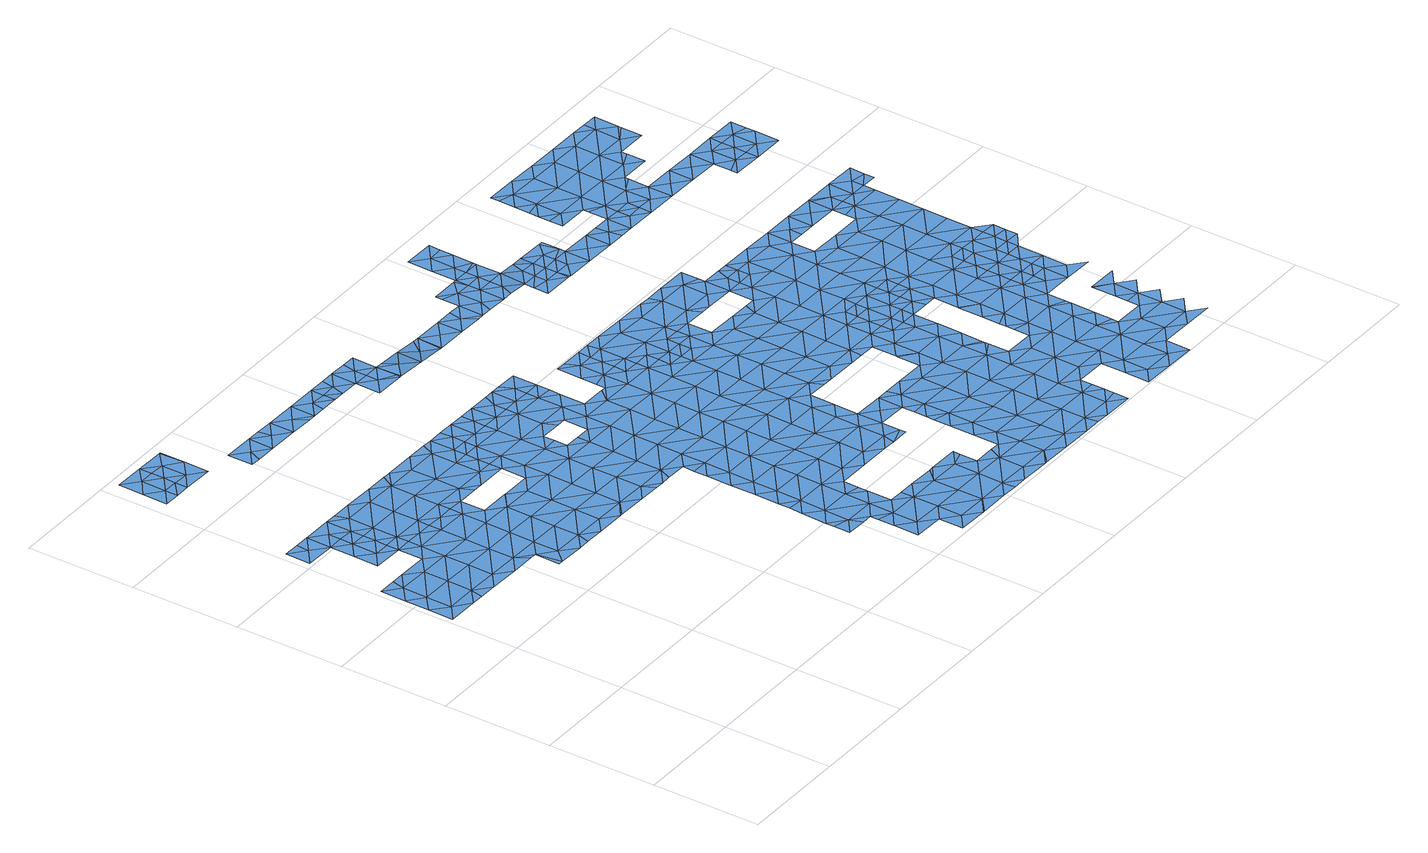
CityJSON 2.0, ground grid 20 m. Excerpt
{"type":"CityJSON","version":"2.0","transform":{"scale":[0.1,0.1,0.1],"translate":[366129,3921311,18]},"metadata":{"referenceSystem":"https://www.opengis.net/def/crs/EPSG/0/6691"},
"CityObjects":{
"waterbody1":{"type":"WaterBody","attributes":{"name":"9","class":"1140","function":"1","WaterBodyRiverFloodingRiskAttribute.description":"5","WaterBodyRiverFloodingRiskAttribute.rankOrg":"1","WaterBodyRiverFloodingRiskAttribute.adminType":"2","WaterBodyRiverFloodingRiskAttribute.scale":"L1"},"geometry":[{"type":"MultiSurface","lod":"1","boundaries":[[[0,1,2]],[[2,3,0]],[[4,1,0]],[[5,1,4]],[[6,7,5]],[[6,5,4]],[[8,4,0]],[[6,9,7]],[[10,0,3]],[[10,8,0]],[[10,3,11]],[[6,12,9]],[[6,4,13]],[[14,10,11]],[[13,4,8]],[[6,13,12]],[[14,15,10]],[[16,12,13]],[[8,10,17]],[[17,10,15]],[[13,8,18]],[[15,14,19]],[[13,18,16]],[[8,17,18]],[[20,15,19]],[[21,16,22]],[[16,18,22]],[[17,15,23]],[[24,21,22]],[[25,20,19]],[[23,15,20]],[[18,17,23]],[[18,26,22]],[[24,22,27]],[[25,28,20]],[[18,23,26]],[[26,29,22]],[[30,28,31]],[[28,32,20]],[[27,22,29]],[[28,30,33]],[[23,20,34]],[[23,35,26]],[[36,27,29]],[[32,28,33]],[[33,30,37]],[[34,35,23]],[[20,32,34]],[[38,36,29]],[[33,39,32]],[[29,26,40]],[[33,37,41]],[[29,40,38]],[[26,35,40]],[[37,42,41]],[[39,33,41]],[[34,32,43]],[[34,44,35]],[[45,38,40]],[[42,46,41]],[[35,47,40]],[[43,32,39]],[[40,48,45]],[[47,48,40]],[[35,44,47]],[[34,43,44]],[[49,50,41]],[[41,46,49]],[[39,41,50]],[[43,39,50]],[[43,51,44]],[[47,44,52]],[[49,46,53]],[[43,50,51]],[[52,44,54]],[[55,50,49]],[[54,44,56]],[[44,51,56]],[[57,55,53]],[[49,53,55]],[[56,58,54]],[[51,50,59]],[[59,50,55]],[[55,57,60]],[[61,51,59]],[[56,51,62]],[[56,62,58]],[[51,61,62]],[[55,63,59]],[[55,60,64]],[[65,66,58]],[[67,61,59]],[[58,62,65]],[[68,69,70]],[[60,71,64]],[[55,64,63]],[[72,69,68]],[[73,62,61]],[[70,69,74]],[[75,66,76]],[[66,65,76]],[[77,75,76]],[[67,59,63]],[[78,74,79]],[[64,71,80]],[[74,69,79]],[[81,77,82]],[[81,83,84]],[[85,86,87]],[[77,76,82]],[[73,61,67]],[[79,88,78]],[[65,62,73]],[[88,89,90]],[[69,72,91]],[[90,78,88]],[[83,81,82]],[[92,85,87]],[[93,79,69]],[[91,93,69]],[[63,64,94]],[[95,67,63]],[[88,96,89]],[[64,80,94]],[[76,65,97]],[[98,94,80]],[[97,65,73]],[[99,86,85]],[[100,86,99]],[[94,95,63]],[[101,89,96]],[[91,100,99]],[[99,93,91]],[[102,73,67]],[[82,76,103]],[[101,104,105]],[[83,82,106]],[[95,102,67]],[[76,97,103]],[[107,97,73]],[[101,96,104]],[[98,108,94]],[[109,79,93]],[[110,85,92]],[[105,111,112]],[[88,79,113]],[[114,93,99]],[[92,115,116]],[[117,107,73]],[[106,82,118]],[[102,117,73]],[[82,103,118]],[[105,104,111]],[[113,79,109]],[[112,119,120]],[[121,97,107]],[[115,122,116]],[[99,85,123]],[[110,92,116]],[[96,88,124]],[[103,97,125]],[[125,97,121]],[[114,126,93]],[[93,126,109]],[[127,106,118]],[[123,85,110]],[[99,123,114]],[[112,111,119]],[[124,88,113]],[[108,120,119]],[[128,129,94]],[[94,108,128]],[[117,130,107]],[[104,96,131]],[[132,118,103]],[[133,113,109]],[[95,94,129]],[[128,108,119]],[[134,103,125]],[[135,133,109]],[[136,127,118]],[[137,110,116]],[[135,109,126]],[[131,96,124]],[[129,138,95]],[[139,119,111]],[[114,123,140]],[[111,104,141]],[[102,95,138]],[[102,142,117]],[[143,137,122]],[[116,122,137]],[[141,104,131]],[[139,128,119]],[[144,124,113]],[[132,103,134]],[[130,117,145]],[[125,146,134]],[[147,113,133]],[[136,118,132]],[[148,137,143]],[[123,110,149]],[[140,123,150]],[[139,111,141]],[[149,110,137]],[[142,102,138]],[[124,144,131]],[[128,151,129]],[[146,152,134]],[[145,117,142]],[[153,136,132]],[[154,141,131]],[[113,147,144]],[[150,123,155]],[[151,128,139]],[[123,149,155]],[[152,156,134]],[[142,157,145]],[[134,156,132]],[[151,158,129]],[[159,153,132]],[[147,133,160]],[[148,161,137]],[[152,145,157]],[[138,129,158]],[[154,131,144]],[[137,162,149]],[[163,159,132]],[[164,150,155]],[[156,152,157]],[[165,166,141]],[[149,162,155]],[[167,168,138]],[[169,161,148]],[[170,144,147]],[[171,147,160]],[[142,168,157]],[[141,154,165]],[[139,141,166]],[[139,172,151]],[[138,158,167]],[[142,138,168]],[[132,156,163]],[[173,156,157]],[[137,161,162]],[[166,172,139]],[[174,175,155]],[[164,155,175]],[[162,174,155]],[[176,173,157]],[[168,176,157]],[[177,159,163]],[[178,171,160]],[[170,147,171]],[[154,144,170]],[[161,169,179]],[[180,156,173]],[[163,156,180]],[[158,151,181]],[[165,154,182]],[[181,151,172]],[[183,161,179]],[[184,166,165]],[[161,185,162]],[[163,180,186]],[[177,163,187]],[[174,188,175]],[[154,170,182]],[[167,158,189]],[[162,190,174]],[[163,186,187]],[[191,173,176]],[[189,158,181]],[[192,165,182]],[[168,193,176]],[[171,194,170]],[[190,195,174]],[[168,167,193]],[[185,161,183]],[[162,185,190]],[[196,194,171]],[[194,182,170]],[[184,165,192]],[[171,178,196]],[[197,191,176]],[[172,166,184]],[[193,167,189]],[[198,196,178]],[[174,195,188]],[[183,179,199]],[[193,200,176]],[[181,172,201]],[[176,200,197]],[[202,192,182]],[[201,172,184]],[[203,189,181]],[[190,185,204]],[[198,205,196]],[[206,202,182]],[[207,205,198]],[[206,182,194]],[[208,183,199]],[[209,181,201]],[[192,210,184]],[[211,194,196]],[[212,208,199]],[[205,211,196]],[[185,183,208]],[[213,197,214]],[[202,210,192]],[[210,201,184]],[[215,213,214]],[[197,200,214]],[[203,181,209]],[[204,185,216]],[[193,189,203]],[[211,217,194]],[[194,217,206]],[[218,215,214]],[[219,215,218]],[[220,209,201]],[[216,185,221]],[[185,208,221]],[[222,193,203]],[[214,200,223]],[[219,218,224]],[[210,220,201]],[[225,202,206]],[[200,193,226]],[[208,212,227]],[[217,225,206]],[[228,217,211]],[[229,230,214]],[[226,193,222]],[[214,223,229]],[[218,214,230]],[[218,231,224]],[[223,200,226]],[[232,216,233]],[[220,234,209]],[[209,235,203]],[[236,210,202]],[[216,221,233]],[[225,236,202]],[[237,221,208]],[[238,228,211]],[[239,240,232]],[[234,235,209]],[[241,231,218]],[[235,222,203]],[[241,218,230]],[[239,232,233]],[[242,223,226]],[[208,227,237]],[[243,244,240]],[[245,217,228]],[[246,220,210]],[[221,247,233]],[[239,243,240]],[[243,248,244]],[[226,222,249]],[[246,210,236]],[[248,250,251]],[[247,221,237]],[[252,253,226]],[[252,226,249]],[[228,238,245]],[[242,226,253]],[[254,222,235]],[[251,250,238]],[[249,222,254]],[[246,255,220]],[[256,246,236]],[[220,257,234]],[[237,227,258]],[[248,243,250]],[[239,233,259]],[[259,233,247]],[[255,257,220]],[[238,260,245]],[[234,261,235]],[[262,249,254]],[[238,250,260]],[[243,239,263]],[[264,247,237]],[[257,261,234]],[[261,254,235]],[[243,265,250]],[[266,246,256]],[[267,237,258]],[[239,259,263]],[[245,260,268]],[[269,262,254]],[[267,264,237]],[[247,264,259]],[[270,267,258]],[[243,263,265]],[[271,246,266]],[[272,269,254]],[[261,272,254]],[[260,250,273]],[[268,260,274]],[[255,246,271]],[[275,263,259]],[[255,276,257]],[[250,265,273]],[[277,267,270]],[[278,259,264]],[[274,260,279]],[[257,280,261]],[[272,281,269]],[[260,273,279]],[[266,282,271]],[[255,271,276]],[[281,283,284]],[[276,280,257]],[[284,269,281]],[[275,259,278]],[[265,263,275]],[[285,264,267]],[[286,267,277]],[[275,287,265]],[[261,288,272]],[[265,289,273]],[[280,288,261]],[[290,283,281]],[[291,274,279]],[[292,276,271]],[[272,293,281]],[[292,271,282]],[[288,294,272]],[[295,290,281]],[[285,267,286]],[[278,264,285]],[[289,265,287]],[[279,273,289]],[[293,295,281]],[[272,294,293]],[[296,292,282]],[[289,297,279]],[[286,277,298]],[[299,278,285]],[[275,300,287]],[[301,276,292]],[[291,279,297]],[[275,278,300]],[[302,285,286]],[[280,276,303]],[[294,304,293]],[[305,292,296]],[[286,298,306]],[[303,276,301]],[[307,308,291]],[[278,299,300]],[[288,280,303]],[[309,289,287]],[[286,306,302]],[[300,310,287]],[[288,311,294]],[[302,312,285]],[[313,299,285]],[[307,291,297]],[[308,307,314]],[[310,309,287]],[[289,309,297]],[[307,315,314]],[[285,312,313]],[[288,303,311]],[[305,314,315]],[[292,305,316]],[[317,307,297]],[[315,316,305]],[[318,303,301]],[[299,319,300]],[[304,294,320]],[[301,292,321]],[[294,311,320]],[[299,313,322]],[[321,292,316]],[[300,319,310]],[[323,297,309]],[[303,318,311]],[[324,316,315]],[[310,325,309]],[[319,299,322]],[[317,297,323]],[[315,307,317]],[[304,320,326]],[[313,327,322]],[[301,321,318]],[[328,324,315]],[[325,329,309]],[[311,330,320]],[[331,332,316]],[[333,334,335]],[[316,324,331]],[[323,309,336]],[[328,315,317]],[[325,310,337]],[[321,316,332]],[[338,311,318]],[[310,319,337]],[[326,320,339]],[[309,329,336]],[[340,334,333]],[[341,318,321]],[[323,342,317]],[[343,323,336]],[[327,344,322]],[[345,341,321]],[[345,321,332]],[[323,343,342]],[[311,338,330]],[[346,324,328]],[[337,347,325]],[[339,320,330]],[[327,335,348]],[[335,334,348]],[[342,349,317]],[[319,322,344]],[[317,349,328]],[[350,337,319]],[[351,338,318]],[[344,327,348]],[[352,318,341]],[[353,354,328]],[[353,328,349]],[[355,339,356]],[[334,357,348]],[[339,330,356]],[[358,319,344]],[[352,351,318]],[[346,328,354]],[[359,330,338]],[[360,355,356]],[[350,319,358]],[[334,340,357]],[[337,350,347]],[[352,341,361]],[[351,359,338]],[[357,362,348]],[[348,363,344]],[[330,359,356]],[[364,360,356]],[[363,358,344]],[[361,365,352]],[[347,366,367]],[[340,368,357]],[[367,366,369]],[[370,371,354]],[[372,371,373]],[[372,354,371]],[[347,350,366]],[[363,348,362]],[[369,374,375]],[[376,351,352]],[[365,376,352]],[[363,377,358]],[[375,374,378]],[[379,356,359]],[[368,380,357]],[[381,373,371]],[[364,356,379]],[[369,366,374]],[[362,357,380]],[[382,383,378]],[[370,384,371]],[[385,366,350]],[[350,358,386]],[[387,376,365]],[[383,382,388]],[[376,389,351]],[[351,390,359]],[[391,392,393]],[[384,394,371]],[[392,364,379]],[[378,374,382]],[[391,364,392]],[[386,358,377]],[[386,385,350]],[[362,395,363]],[[381,371,394]],[[396,374,366]],[[382,397,388]],[[388,397,384]],[[363,398,377]],[[362,380,395]],[[385,396,366]],[[387,399,376]],[[400,394,384]],[[401,382,374]],[[402,393,392]],[[351,389,390]],[[379,403,392]],[[404,386,377]],[[405,404,377]],[[379,359,403]],[[405,377,398]],[[363,406,398]],[[384,397,400]],[[396,401,374]],[[406,363,395]],[[382,401,397]],[[380,407,395]],[[400,408,394]],[[376,409,389]],[[359,390,403]],[[410,385,386]],[[411,408,399]],[[404,410,386]],[[411,394,408]],[[412,390,389]],[[376,399,409]],[[392,413,402]],[[414,400,397]],[[406,415,398]],[[392,403,413]],[[385,410,416]],[[399,408,409]],[[395,417,406]],[[396,385,418]],[[385,416,418]],[[403,390,419]],[[397,401,420]],[[389,409,412]],[[421,413,403]],[[395,407,417]],[[414,397,420]],[[408,400,414]],[[401,396,422]],[[423,402,413]],[[421,403,419]],[[396,418,422]],[[424,409,408]],[[419,390,425]],[[390,412,425]],[[406,426,415]],[[427,401,422]],[[420,401,428]],[[429,408,414]],[[406,417,426]],[[401,427,428]],[[413,421,423]],[[409,430,412]],[[431,414,420]],[[417,407,432]],[[422,418,433]],[[434,431,420]],[[434,420,428]],[[424,408,429]],[[418,435,433]],[[436,415,437]],[[438,439,421]],[[422,433,440]],[[421,439,423]],[[441,429,414]],[[417,442,426]],[[415,426,437]],[[443,436,437]],[[419,425,444]],[[445,441,414]],[[446,447,443]],[[445,414,431]],[[437,446,443]],[[425,412,430]],[[409,424,430]],[[447,446,448]],[[433,449,440]],[[430,450,425]],[[426,451,437]],[[449,433,435]],[[438,452,439]],[[453,423,439]],[[429,454,424]],[[446,455,448]],[[444,425,450]],[[454,429,441]],[[437,456,446]],[[435,457,449]],[[453,439,452]],[[458,430,424]],[[441,459,454]],[[460,444,450]],[[461,424,454]],[[462,453,452]],[[463,464,465]],[[430,458,450]],[[465,449,463]],[[457,435,466]],[[449,457,463]],[[459,467,454]],[[463,468,464]],[[424,461,458]],[[469,464,468]],[[469,470,471]],[[462,452,472]],[[450,473,460]],[[474,453,462]],[[470,469,468]],[[473,450,458]],[[461,454,475]],[[454,467,475]],[[473,476,460]],[[477,475,467]],[[478,470,468]],[[475,479,461]],[[462,472,474]],[[461,480,458]],[[481,460,476]],[[472,481,476]],[[482,472,476]],[[477,483,475]],[[480,461,479]],[[473,458,480]],[[473,484,476]],[[482,476,485]],[[473,480,484]],[[476,486,485]],[[476,484,486]],[[487,485,486]]]}]},
"waterbody2":{"type":"WaterBody","attributes":{"name":"9","class":"1140","function":"1","WaterBodyRiverFloodingRiskAttribute.description":"5","WaterBodyRiverFloodingRiskAttribute.rankOrg":"1","WaterBodyRiverFloodingRiskAttribute.adminType":"2","WaterBodyRiverFloodingRiskAttribute.scale":"L1"},"geometry":[{"type":"MultiSurface","lod":"1","boundaries":[[[488,489,490]],[[491,492,21]],[[489,493,490]],[[494,491,495]],[[493,496,490]],[[494,488,490]],[[490,491,494]],[[490,497,491]],[[496,497,490]],[[497,492,491]],[[495,491,21]]]}]},
"waterbody3":{"type":"WaterBody","attributes":{"name":"9","class":"1140","function":"1","WaterBodyRiverFloodingRiskAttribute.description":"5","WaterBodyRiverFloodingRiskAttribute.rankOrg":"2","WaterBodyRiverFloodingRiskAttribute.adminType":"2","WaterBodyRiverFloodingRiskAttribute.scale":"L1"},"geometry":[{"type":"MultiSurface","lod":"1","boundaries":[[[498,499,500]],[[501,502,503]],[[502,504,503]],[[505,501,499]],[[503,499,501]],[[500,499,503]],[[506,499,498]],[[506,505,499]],[[507,504,508]],[[503,504,507]],[[507,500,503]]]}]},
"waterbody4":{"type":"WaterBody","attributes":{"name":"9","class":"1140","function":"1","WaterBodyRiverFloodingRiskAttribute.description":"5","WaterBodyRiverFloodingRiskAttribute.rankOrg":"1","WaterBodyRiverFloodingRiskAttribute.adminType":"2","WaterBodyRiverFloodingRiskAttribute.scale":"L1"},"geometry":[{"type":"MultiSurface","lod":"1","boundaries":[[[509,510,511]],[[512,498,500]],[[498,512,506]],[[509,511,512]],[[509,512,500]],[[511,513,514]],[[511,514,512]],[[514,506,512]],[[509,508,510]],[[509,500,507]],[[507,508,509]]]}]},
"waterbody5":{"type":"WaterBody","attributes":{"name":"9","class":"1140","function":"1","WaterBodyRiverFloodingRiskAttribute.description":"5","WaterBodyRiverFloodingRiskAttribute.rankOrg":"2","WaterBodyRiverFloodingRiskAttribute.adminType":"2","WaterBodyRiverFloodingRiskAttribute.scale":"L1"},"geometry":[{"type":"MultiSurface","lod":"1","boundaries":[[[515,136,153]],[[516,517,518]],[[519,520,38]],[[36,38,520]],[[159,521,522]],[[21,24,523]],[[495,21,523]],[[24,27,523]],[[524,522,521]],[[524,521,525]],[[526,527,528]],[[496,528,527]],[[529,489,488]],[[494,495,523]],[[520,518,523]],[[530,518,517]],[[529,531,489]],[[493,489,532]],[[493,532,496]],[[532,528,496]],[[528,532,533]],[[177,521,159]],[[489,533,532]],[[531,533,489]],[[533,531,534]],[[535,534,531]],[[536,537,538]],[[539,517,516]],[[537,536,540]],[[541,84,540]],[[542,543,539]],[[541,77,81]],[[66,75,543]],[[523,27,520]],[[520,27,36]],[[38,45,519]],[[45,48,519]],[[84,83,544]],[[81,84,541]],[[545,544,546]],[[127,136,547]],[[548,547,136]],[[548,549,547]],[[515,550,548]],[[522,515,159]],[[153,159,515]],[[549,551,547]],[[547,551,106]],[[544,106,551]],[[136,515,548]],[[547,106,127]],[[83,106,544]],[[546,544,551]],[[84,545,540]],[[550,515,522]],[[187,525,521]],[[177,187,521]],[[552,537,540]],[[545,552,540]],[[544,545,84]],[[526,553,527]],[[553,554,527]],[[527,554,496]],[[488,494,529]],[[523,529,494]],[[518,529,523]],[[530,529,518]],[[530,531,529]],[[530,535,531]],[[555,535,530]],[[517,555,530]],[[517,556,555]],[[556,517,538]],[[538,517,536]],[[539,536,517]],[[536,539,540]],[[539,541,540]],[[543,541,539]],[[541,543,77]],[[75,77,543]],[[557,66,543]],[[542,557,543]],[[557,542,558]],[[558,542,48]],[[48,542,519]],[[542,516,519]],[[542,539,516]],[[519,516,520]],[[518,520,516]]]}]},
"waterbody6":{"type":"WaterBody","attributes":{"name":"9","class":"1140","function":"1","WaterBodyRiverFloodingRiskAttribute.description":"5","WaterBodyRiverFloodingRiskAttribute.rankOrg":"2","WaterBodyRiverFloodingRiskAttribute.adminType":"2","WaterBodyRiverFloodingRiskAttribute.scale":"L1"},"geometry":[{"type":"MultiSurface","lod":"1","boundaries":[[[559,560,561]],[[562,559,561]],[[563,564,565]],[[566,562,561]],[[564,563,560]],[[567,562,566]],[[568,562,567]],[[563,569,570]],[[570,560,563]],[[560,570,561]],[[561,570,566]],[[567,571,572]],[[573,574,575]],[[568,567,572]],[[563,565,576]],[[567,566,571]],[[575,574,577]],[[574,572,577]],[[568,572,574]],[[574,573,568]],[[576,569,563]]]}]},
"waterbody7":{"type":"WaterBody","attributes":{"name":"9","class":"1140","function":"1","WaterBodyRiverFloodingRiskAttribute.description":"5","WaterBodyRiverFloodingRiskAttribute.rankOrg":"1","WaterBodyRiverFloodingRiskAttribute.adminType":"2","WaterBodyRiverFloodingRiskAttribute.scale":"L1"},"geometry":[{"type":"MultiSurface","lod":"1","boundaries":[[[578,579,580]],[[581,578,580]],[[578,582,583]],[[584,579,583]],[[585,581,580]],[[579,586,580]],[[583,579,578]],[[584,576,565]],[[583,576,584]],[[576,583,569]],[[569,583,582]],[[587,585,580]],[[586,587,580]]]}]},
"waterbody8":{"type":"WaterBody","attributes":{"name":"9","class":"1140","function":"1","WaterBodyRiverFloodingRiskAttribute.description":"5","WaterBodyRiverFloodingRiskAttribute.rankOrg":"3","WaterBodyRiverFloodingRiskAttribute.adminType":"2","WaterBodyRiverFloodingRiskAttribute.scale":"L1"},"geometry":[{"type":"MultiSurface","lod":"1","boundaries":[[[588,589,579]],[[586,579,589]],[[589,587,586]],[[590,587,589]],[[590,589,591]],[[589,588,591]]]}]},
"waterbody9":{"type":"WaterBody","attributes":{"name":"9","class":"1140","function":"1","WaterBodyRiverFloodingRiskAttribute.description":"5","WaterBodyRiverFloodingRiskAttribute.rankOrg":"2","WaterBodyRiverFloodingRiskAttribute.adminType":"2","WaterBodyRiverFloodingRiskAttribute.scale":"L1"},"geometry":[{"type":"MultiSurface","lod":"1","boundaries":[[[592,593,594]],[[595,596,597]],[[598,596,595]],[[596,599,597]],[[596,600,599]],[[601,602,603]],[[604,597,605]],[[606,607,608]],[[599,605,597]],[[601,603,609]],[[610,596,598]],[[611,612,613]],[[610,609,614]],[[607,601,609]],[[594,615,592]],[[612,611,592]],[[616,617,618]],[[619,620,621]],[[618,598,616]],[[620,622,621]],[[610,618,609]],[[618,607,609]],[[607,618,617]],[[617,608,607]],[[623,608,617]],[[613,612,624]],[[613,624,604]],[[619,608,623]],[[619,625,608]],[[625,606,608]],[[605,613,604]],[[618,610,598]],[[626,609,603]],[[614,609,626]],[[600,596,610]],[[622,627,621]],[[627,622,628]],[[615,612,592]],[[612,615,624]],[[620,629,622]],[[621,625,619]],[[621,627,625]],[[599,613,605]],[[630,587,591]],[[594,593,587]],[[615,594,630]],[[587,630,594]]]}]},
"waterbody10":{"type":"WaterBody","attributes":{"name":"9","class":"1140","function":"1","WaterBodyRiverFloodingRiskAttribute.description":"5","WaterBodyRiverFloodingRiskAttribute.rankOrg":"2","WaterBodyRiverFloodingRiskAttribute.adminType":"2","WaterBodyRiverFloodingRiskAttribute.scale":"L1"},"geometry":[{"type":"MultiSurface","lod":"1","boundaries":[[[252,249,631]],[[262,284,631]],[[269,284,262]],[[632,633,355]],[[634,635,633]],[[636,637,638]],[[639,640,641]],[[360,391,642]],[[391,360,364]],[[253,252,631]],[[242,253,641]],[[641,253,639]],[[643,635,295]],[[631,249,262]],[[290,295,644]],[[644,635,645]],[[290,644,283]],[[646,645,647]],[[648,645,646]],[[295,635,644]],[[644,645,636]],[[253,631,639]],[[229,223,641]],[[241,649,231]],[[650,635,643]],[[635,650,633]],[[650,355,633]],[[284,283,631]],[[283,639,631]],[[644,639,283]],[[644,638,639]],[[639,638,640]],[[638,651,640]],[[637,651,638]],[[645,635,634]],[[644,636,638]],[[636,648,637]],[[647,645,634]],[[652,647,634]],[[223,242,641]],[[649,640,651]],[[241,640,649]],[[230,640,241]],[[640,230,641]],[[230,229,641]],[[636,645,648]],[[653,391,393]],[[391,653,642]],[[632,642,653]],[[632,355,642]],[[642,355,360]],[[654,634,632]],[[654,652,634]],[[634,633,632]]]}]},
"waterbody11":{"type":"WaterBody","attributes":{"name":"9","class":"1140","function":"1","WaterBodyRiverFloodingRiskAttribute.description":"5","WaterBodyRiverFloodingRiskAttribute.rankOrg":"1","WaterBodyRiverFloodingRiskAttribute.adminType":"2","WaterBodyRiverFloodingRiskAttribute.scale":"L1"},"geometry":[{"type":"MultiSurface","lod":"1","boundaries":[[[607,606,655]],[[601,655,602]],[[607,655,601]],[[606,625,655]],[[656,655,625]],[[655,656,657]],[[657,602,655]]]}]},
"waterbody12":{"type":"WaterBody","attributes":{"name":"9","class":"1140","function":"1","WaterBodyRiverFloodingRiskAttribute.description":"5","WaterBodyRiverFloodingRiskAttribute.rankOrg":"2","WaterBodyRiverFloodingRiskAttribute.adminType":"2","WaterBodyRiverFloodingRiskAttribute.scale":"L1"},"geometry":[{"type":"MultiSurface","lod":"1","boundaries":[[[658,602,659]],[[660,661,662]],[[663,662,661]],[[660,664,661]],[[659,661,658]],[[659,663,661]],[[661,664,658]],[[657,665,659]],[[665,663,659]],[[665,657,656]],[[602,657,659]]]}]},
"waterbody13":{"type":"WaterBody","attributes":{"name":"9","class":"1140","function":"1","WaterBodyRiverFloodingRiskAttribute.description":"5","WaterBodyRiverFloodingRiskAttribute.rankOrg":"3","WaterBodyRiverFloodingRiskAttribute.adminType":"2","WaterBodyRiverFloodingRiskAttribute.scale":"L1"},"geometry":[{"type":"MultiSurface","lod":"1","boundaries":[[[629,620,666]],[[620,667,666]],[[620,619,667]],[[668,666,669]],[[670,666,668]],[[669,666,667]],[[666,670,629]]]}]},
"waterbody14":{"type":"WaterBody","attributes":{"name":"9","class":"1140","function":"1","WaterBodyRiverFloodingRiskAttribute.description":"5","WaterBodyRiverFloodingRiskAttribute.rankOrg":"1","WaterBodyRiverFloodingRiskAttribute.adminType":"2","WaterBodyRiverFloodingRiskAttribute.scale":"L1"},"geometry":[{"type":"MultiSurface","lod":"1","boundaries":[[[671,672,673]],[[629,674,675]],[[622,675,628]],[[672,674,676]],[[629,675,622]],[[674,672,675]],[[671,628,675]],[[672,671,675]]]}]},
"waterbody15":{"type":"WaterBody","attributes":{"name":"9","class":"1140","function":"1","WaterBodyRiverFloodingRiskAttribute.description":"5","WaterBodyRiverFloodingRiskAttribute.rankOrg":"2","WaterBodyRiverFloodingRiskAttribute.adminType":"2","WaterBodyRiverFloodingRiskAttribute.scale":"L1"},"geometry":[{"type":"MultiSurface","lod":"1","boundaries":[[[346,372,677]],[[678,411,399]],[[387,365,678]],[[345,332,679]],[[679,332,677]],[[677,372,373]],[[346,354,372]],[[332,331,677]],[[677,373,679]],[[399,387,678]],[[381,394,678]],[[324,346,677]],[[678,394,411]],[[679,365,361]],[[373,365,679]],[[678,365,373]],[[361,345,679]],[[361,341,345]],[[373,381,678]],[[331,324,677]]]}]},
"waterbody16":{"type":"WaterBody","attributes":{"name":"9","class":"1140","function":"1","WaterBodyRiverFloodingRiskAttribute.description":"5","WaterBodyRiverFloodingRiskAttribute.rankOrg":"2","WaterBodyRiverFloodingRiskAttribute.adminType":"2","WaterBodyRiverFloodingRiskAttribute.scale":"L1"},"geometry":[{"type":"MultiSurface","lod":"1","boundaries":[[[670,674,629]],[[670,680,681]],[[682,683,684]],[[684,683,685]],[[684,685,686]],[[686,687,688]],[[688,687,689]],[[690,683,691]],[[680,692,681]],[[674,670,681]],[[683,690,685]],[[691,693,694]],[[693,691,683]],[[683,682,693]],[[688,684,686]],[[695,686,685]],[[687,686,695]],[[691,694,692]],[[680,670,668]],[[676,681,692]],[[693,676,694]],[[676,692,694]],[[676,674,681]]]}]},
"waterbody17":{"type":"WaterBody","attributes":{"name":"9","class":"1140","function":"1","WaterBodyRiverFloodingRiskAttribute.description":"5","WaterBodyRiverFloodingRiskAttribute.rankOrg":"2","WaterBodyRiverFloodingRiskAttribute.adminType":"2","WaterBodyRiverFloodingRiskAttribute.scale":"L1"},"geometry":[{"type":"MultiSurface","lod":"1","boundaries":[[[471,467,696]],[[697,467,471]],[[477,467,697]],[[483,477,697]],[[470,698,697]],[[699,431,434]],[[465,464,700]],[[464,699,700]],[[700,422,440]],[[427,422,700]],[[697,698,483]],[[428,427,700]],[[699,428,700]],[[434,428,699]],[[445,431,696]],[[445,459,441]],[[459,445,696]],[[459,696,467]],[[697,471,470]],[[696,431,699]],[[440,449,465]],[[470,478,698]],[[469,471,699]],[[440,465,700]],[[464,469,699]],[[699,471,696]]]}]},
"waterbody18":{"type":"WaterBody","attributes":{"name":"9","class":"1140","function":"1","WaterBodyRiverFloodingRiskAttribute.description":"5","WaterBodyRiverFloodingRiskAttribute.rankOrg":"1","WaterBodyRiverFloodingRiskAttribute.adminType":"2","WaterBodyRiverFloodingRiskAttribute.scale":"L1"},"geometry":[{"type":"MultiSurface","lod":"1","boundaries":[[[701,702,703]],[[704,705,706]],[[705,707,706]],[[708,706,707]],[[708,709,706]],[[708,710,709]],[[711,712,713]],[[711,706,714]],[[715,707,716]],[[717,707,715]],[[708,718,710]],[[713,719,704]],[[705,704,720]],[[716,707,705]],[[721,716,722]],[[723,724,725]],[[721,715,716]],[[717,715,726]],[[727,728,726]],[[729,723,725]],[[730,689,718]],[[731,732,733]],[[703,734,701]],[[734,703,735]],[[732,731,734]],[[735,732,734]],[[733,732,735]],[[688,689,730]],[[730,736,684]],[[737,704,719]],[[704,737,720]],[[705,720,738]],[[705,738,716]],[[738,722,716]],[[721,722,724]],[[723,721,724]],[[721,723,715]],[[723,726,715]],[[723,727,726]],[[729,727,723]],[[736,730,739]],[[740,717,726]],[[730,717,739]],[[739,717,740]],[[741,740,726]],[[742,740,741]],[[742,743,740]],[[702,735,703]],[[740,743,739]],[[726,728,741]],[[744,712,711]],[[711,714,744]],[[745,714,709]],[[746,745,709]],[[718,701,747]],[[718,748,701]],[[701,748,702]],[[695,702,748]],[[687,695,748]],[[748,689,687]],[[730,684,688]],[[689,748,718]],[[717,730,708]],[[747,710,718]],[[710,746,709]],[[714,706,709]],[[717,708,707]],[[730,718,708]],[[704,711,713]],[[704,706,711]]]}]},
"waterbody19":{"type":"WaterBody","attributes":{"name":"9","class":"1140","function":"1","WaterBodyRiverFloodingRiskAttribute.description":"5","WaterBodyRiverFloodingRiskAttribute.rankOrg":"2","WaterBodyRiverFloodingRiskAttribute.adminType":"2","WaterBodyRiverFloodingRiskAttribute.scale":"L1"},"geometry":[{"type":"MultiSurface","lod":"1","boundaries":[[[749,487,750]],[[749,751,752]],[[482,485,753]],[[751,754,752]],[[485,487,752]],[[754,485,752]],[[753,485,754]],[[487,749,752]],[[755,753,474]],[[472,753,755]],[[753,472,482]],[[753,754,474]]]}]},
"waterbody20":{"type":"WaterBody","attributes":{"name":"9","class":"1140","function":"1","WaterBodyRiverFloodingRiskAttribute.description":"5","WaterBodyRiverFloodingRiskAttribute.rankOrg":"2","WaterBodyRiverFloodingRiskAttribute.adminType":"2","WaterBodyRiverFloodingRiskAttribute.scale":"L1"},"geometry":[{"type":"MultiSurface","lod":"1","boundaries":[[[756,757,758]],[[757,756,759]],[[731,733,757]],[[759,731,757]],[[760,761,762]],[[733,761,757]],[[762,761,733]],[[760,763,761]],[[761,763,764]],[[761,764,758]],[[758,757,761]]]}]},
"waterbody21":{"type":"WaterBody","attributes":{"name":"9","class":"1140","function":"1","WaterBodyRiverFloodingRiskAttribute.description":"5","WaterBodyRiverFloodingRiskAttribute.rankOrg":"1","WaterBodyRiverFloodingRiskAttribute.adminType":"2","WaterBodyRiverFloodingRiskAttribute.scale":"L1"},"geometry":[{"type":"MultiSurface","lod":"1","boundaries":[[[759,756,765]],[[765,766,759]],[[767,768,765]],[[769,765,768]],[[765,769,766]],[[764,763,767]],[[756,758,765]],[[758,767,765]],[[758,764,767]],[[767,770,768]],[[763,770,767]]]}]}
},
"vertices":[
[38,551,11],[10,575,11],[9,529,11],[66,528,11],[38,598,11],[10,621,11],[39,644,11],[11,667,11],[95,597,11],[44,667,11],[94,551,11],[90,528,11],[68,667,11],[96,643,11],[122,527,11],[151,550,11],[124,666,11],[152,596,11],[152,642,11],[179,526,11],[208,549,11],[125,712,11],[153,688,11],[208,595,11],[153,712,11],[225,526,11],[209,641,11],[182,711,11],[236,525,11],[210,688,11],[244,479,11],[235,479,11],[265,548,11],[264,502,11],[265,594,11],[266,641,11],[210,711,11],[292,478,11],[239,710,11],[321,547,11],[267,687,11],[321,501,11],[314,478,11],[322,593,11],[323,640,11],[267,710,11],[349,477,11],[295,663,11],[295,709,11],[377,500,11],[378,546,11],[379,593,11],[350,662,11],[405,477,11],[351,662,11],[434,499,11],[379,639,11],[408,477,11],[408,662,11],[435,546,11],[462,476,11],[435,592,11],[436,638,11],[491,545,11],[491,498,11],[437,684,11],[409,708,11],[492,591,11],[571,151,10],[599,173,10],[571,181,10],[503,475,11],[608,150,10],[493,637,11],[571,197,10],[409,731,11],[438,730,11],[409,754,11],[572,243,11],[600,219,10],[519,475,11],[410,777,11],[438,777,11],[439,800,11],[410,800,11],[655,80,10],[627,104,10],[626,57,10],[601,266,11],[573,289,11],[573,268,11],[627,150,10],[683,56,10],[656,172,10],[548,498,11],[548,544,11],[602,312,11],[494,683,11],[537,475,11],[656,126,10],[627,135,10],[574,335,11],[549,590,11],[494,730,11],[602,358,11],[574,382,11],[467,799,11],[522,660,11],[576,474,11],[657,219,10],[712,79,10],[603,404,11],[575,428,11],[658,265,11],[684,149,10],[682,10,10],[711,33,10],[550,636,11],[495,776,11],[604,451,11],[575,452,11],[522,684,11],[739,9,10],[712,125,10],[658,311,11],[522,706,11],[685,195,10],[495,799,11],[604,497,11],[605,543,11],[550,659,11],[659,357,11],[552,775,11],[686,241,10],[551,729,11],[685,213,10],[524,798,11],[768,32,10],[606,589,11],[660,450,11],[711,148,10],[660,404,11],[606,635,11],[741,9,10],[715,310,11],[578,659,11],[562,705,11],[714,264,11],[796,9,10],[768,78,10],[741,148,10],[661,496,11],[579,705,11],[552,798,11],[716,356,11],[769,125,10],[608,728,11],[607,682,11],[662,542,11],[580,798,11],[742,240,11],[824,31,10],[825,77,10],[608,774,11],[789,147,10],[716,403,11],[717,449,11],[662,588,11],[663,635,11],[826,8,10],[772,309,11],[771,263,11],[718,495,11],[636,704,11],[826,124,10],[798,147,10],[664,681,11],[609,797,11],[799,240,11],[852,8,10],[636,751,11],[718,541,11],[772,356,11],[881,30,10],[774,448,11],[882,77,10],[637,772,11],[637,797,11],[854,146,10],[719,588,11],[854,100,10],[683,704,11],[773,402,11],[720,634,11],[828,309,11],[854,133,10],[828,262,11],[692,703,11],[823,239,11],[909,7,10],[721,680,11],[775,494,11],[830,401,11],[776,587,11],[893,100,10],[856,250,11],[829,355,11],[856,239,11],[938,30,10],[775,540,11],[831,447,11],[857,285,11],[913,7,10],[693,720,11],[721,726,11],[693,750,11],[911,99,10],[857,331,11],[722,772,11],[694,796,11],[831,493,11],[939,76,10],[777,633,11],[749,703,11],[712,796,11],[858,377,11],[777,679,11],[966,6,10],[885,308,10],[750,726,11],[750,749,11],[751,795,11],[911,146,10],[939,122,10],[832,540,11],[833,586,11],[859,424,11],[995,29,10],[913,284,10],[940,168,10],[912,192,10],[750,772,11],[778,702,11],[941,214,10],[912,222,10],[914,330,10],[887,446,10],[995,75,10],[913,238,10],[805,656,11],[941,261,10],[913,260,10],[806,679,11],[806,702,11],[833,632,11],[888,493,10],[897,423,10],[889,539,10],[1023,5,10],[996,121,10],[942,307,10],[889,585,10],[834,655,11],[997,167,10],[1052,74,10],[997,214,10],[915,423,10],[1051,28,10],[936,330,10],[862,655,11],[1055,5,10],[944,445,10],[890,631,10],[998,260,10],[971,330,10],[1053,167,10],[945,492,10],[1079,4,10],[1053,120,10],[999,306,10],[945,538,10],[891,677,10],[972,422,10],[863,701,11],[862,678,11],[1109,73,10],[1108,27,10],[1054,213,10],[946,584,10],[1055,259,10],[891,701,10],[1027,329,10],[1001,445,10],[919,654,10],[947,630,10],[919,700,10],[999,422,10],[1055,305,10],[1136,3,10],[1109,119,10],[1110,166,10],[1001,491,10],[1137,50,10],[1002,537,10],[976,653,10],[1029,421,10],[1136,30,10],[1056,351,10],[1028,372,10],[1112,258,10],[1111,212,10],[1003,583,10],[1137,73,10],[1137,96,10],[1028,375,10],[1057,398,10],[1058,444,10],[1113,351,10],[1059,536,10],[1167,165,10],[1004,630,10],[1058,490,10],[1166,119,10],[1112,304,10],[1086,420,10],[1140,235,10],[1012,652,10],[1194,95,10],[1114,397,10],[1140,274,10],[1060,629,10],[1086,443,10],[1086,466,10],[1193,3,10],[1222,25,10],[1194,49,10],[1140,281,10],[1168,211,10],[1060,582,10],[1032,652,10],[1250,2,10],[1087,513,10],[1141,327,10],[1140,287,10],[1223,118,10],[1087,490,10],[1114,420,10],[1196,234,10],[1222,72,10],[1142,373,10],[1224,210,10],[1116,582,10],[1116,535,10],[1142,374,10],[1142,419,10],[1033,698,10],[1061,675,10],[1278,24,10],[1224,164,10],[1117,628,10],[1061,698,10],[1115,512,10],[1279,71,10],[1280,117,10],[1090,698,10],[1144,512,10],[1225,256,10],[1197,264,10],[1306,1,10],[1197,280,10],[1177,419,10],[1171,442,10],[1143,443,10],[1143,466,10],[1226,303,10],[1197,292,10],[1172,535,10],[1280,163,10],[1198,326,10],[1118,674,10],[1307,47,10],[1171,465,10],[1226,349,10],[1198,371,10],[1199,419,10],[1282,256,10],[1281,209,10],[1172,511,10],[1198,372,10],[1173,581,10],[1174,627,10],[1090,721,10],[1118,720,10],[1090,744,10],[1200,465,10],[1336,70,10],[1282,302,10],[1227,395,10],[1308,140,10],[1200,511,10],[1228,441,10],[1283,348,10],[1147,743,10],[1174,673,10],[1309,186,10],[1309,153,10],[1336,116,10],[1364,46,10],[1228,487,10],[1229,534,10],[1310,232,10],[1200,488,10],[1230,580,10],[1175,719,10],[1284,440,10],[1365,139,10],[1310,242,10],[1392,69,10],[1310,278,10],[1202,650,10],[1284,394,10],[1203,696,10],[1311,324,10],[1204,742,10],[1286,533,10],[1231,626,10],[1393,115,10],[1311,348,10],[1312,371,10],[1285,487,10],[1287,579,10],[1313,417,10],[1420,45,10],[1339,301,10],[1312,394,10],[1367,277,10],[1365,161,10],[1394,161,10],[1231,695,10],[1232,719,10],[1340,324,10],[1313,463,10],[1421,92,10],[1366,185,10],[1259,649,10],[1313,440,10],[1395,208,10],[1366,229,10],[1366,231,10],[1368,324,10],[1287,625,10],[1422,138,10],[1260,695,10],[1261,741,10],[1342,486,10],[1423,230,10],[1423,184,10],[1396,300,10],[1343,578,10],[1342,463,10],[1316,648,10],[1343,532,10],[1289,718,10],[1397,346,10],[1369,370,10],[1368,347,10],[1424,277,9],[1370,462,10],[1397,393,10],[1369,393,10],[1398,416,10],[1369,416,10],[1317,694,10],[1344,624,10],[1317,740,10],[1399,485,10],[1345,671,10],[1398,462,10],[1426,415,9],[1399,531,10],[1400,577,10],[1316,669,10],[1345,694,10],[1427,461,9],[1401,624,10],[1373,693,10],[1401,670,10],[1402,693,10],
[126,781,11],[126,804,11],[98,782,11],[97,735,11],[68,713,11],[98,805,11],[126,758,11],[125,735,11],[70,805,11],[69,759,11],
[75,1152,18],[47,1152,18],[75,1129,18],[18,1130,18],[17,1083,18],[46,1106,18],[47,1083,18],[19,1176,18],[75,1175,18],[74,1106,18],[74,1083,18],
[103,1105,18],[131,1082,18],[131,1128,18],[103,1151,18],[132,1174,18],[130,1174,18],
[552,821,11],[268,779,11],[269,825,11],[211,780,11],[267,733,11],[211,734,11],[609,820,11],[581,844,11],[154,735,11],[599,844,11],[638,843,11],[45,852,11],[42,829,11],[70,851,11],[154,781,11],[212,826,11],[155,827,11],[98,828,11],[127,851,11],[147,850,11],[184,850,11],[325,825,11],[354,847,11],[297,848,11],[325,778,11],[382,824,11],[381,777,11],[324,732,11],[381,731,11],[439,823,11],[411,846,11],[438,846,11],[496,822,11],[524,845,11],[496,845,11],[563,844,11],[468,846,11],[393,847,11],[14,852,11],[13,806,11],[241,849,11],[282,848,11],[352,709,11],[334,709,11],
[343,1032,18],[357,1032,18],[329,1056,18],[300,1033,18],[386,1055,18],[381,1032,18],[414,1031,18],[301,1079,18],[272,1056,18],[243,1034,18],[414,1077,18],[358,1078,18],[269,1080,18],[244,1080,18],[204,1034,18],[215,1057,18],[187,1035,18],[414,1053,18],[187,1081,18],
[471,1077,18],[470,1030,18],[499,1053,18],[503,1076,18],[446,1077,18],[442,1054,18],[435,1031,18],[528,1076,18],[499,1030,18],[527,1030,18],
[470,984,18],[498,1007,18],[527,991,18],[526,983,18],
[584,1029,15],[539,1029,18],[555,1006,18],[741,980,11],[725,1003,11],[697,981,11],[753,980,11],[697,1027,11],[729,1027,11],[811,1048,11],[811,1072,11],[807,1072,11],[640,982,11],[669,1004,11],[839,1025,11],[811,1025,11],[839,1002,11],[783,1049,11],[754,1026,11],[629,1028,12],[612,1005,11],[641,1028,11],[755,1059,11],[583,982,15],[774,980,11],[810,979,11],[782,1003,11],[867,978,9],[895,978,9],[896,1001,9],[924,1000,9],[830,979,11],[638,982,11],[868,1024,11],[755,1072,11],[902,1024,10],[924,1024,9],[924,977,9],[529,983,18],
[834,678,11],[1034,745,10],[1005,722,10],[1006,768,10],[948,723,10],[892,770,10],[864,793,11],[835,771,11],[835,724,11],[779,772,11],[778,725,11],[1062,721,10],[959,699,10],[891,724,10],[949,769,10],[943,792,10],[978,792,10],[921,793,10],[776,795,11],[976,699,10],[807,794,11],[1034,791,10],[1070,744,10],[1034,758,10],
[840,1048,11],[868,1071,11],[840,1071,11],
[812,1118,11],[840,1094,11],[870,1163,11],[841,1140,11],[869,1142,11],[869,1117,11],[813,1164,11],[868,1078,11],
[895,955,9],[867,959,9],[923,931,9],[866,932,9],[923,954,9],
[974,1023,9],[981,988,9],[981,1023,9],[952,977,9],[952,1000,9],[980,977,9],
[1114,443,10],[1172,488,10],[1115,489,10],
[928,931,9],[952,954,9],[1063,975,9],[1065,952,9],[1094,975,9],[1093,929,9],[1122,951,9],[1150,951,9],[1122,974,9],[1151,974,9],[1069,929,9],[1036,929,9],[980,930,9],[1037,976,9],[1008,953,9],[1150,928,9],
[1341,440,10],[1398,439,10],[1426,438,9],[1341,393,10],[1340,347,10],
[1207,973,9],[1207,927,9],[1235,950,9],[1295,1134,9],[1238,1134,9],[1237,1088,9],[1181,1089,9],[1180,1043,9],[1237,1042,9],[1208,1019,9],[1294,1087,9],[1323,1105,9],[1323,1110,9],[1265,1065,9],[1124,1090,9],[1181,1135,9],[1123,1044,9],[1179,997,9],[1324,1156,9],[1267,1157,9],[1125,1136,9],[1153,1159,9],[1068,1137,9],[1097,1160,9],[1040,1161,9],[1067,1091,9],[1039,1114,9],[1039,1087,9],[1040,1145,9],[1123,998,9],[1321,971,9],[1292,949,9],[1320,925,9],[1264,972,9],[1263,926,9],[1094,1010,9],[1296,1157,9],[1210,1158,9],[1095,1021,9],[1066,1045,9],[1038,1068,9],[1038,1048,9],[1038,1022,9],[1322,1064,9],[1265,1054,9],[1265,1019,9],[1208,1011,9],[1179,950,9],
[1430,711,10],[1430,692,10],[1431,739,10],[1402,716,10],[1345,717,10],[1374,740,10],[1317,736,10],
[1377,948,9],[1349,948,9],[1377,924,9],[1378,971,9],[1319,879,9],[1348,902,9],[1320,891,9],[1376,878,9],[1376,901,9],
[1406,947,9],[1434,970,9],[1405,901,9],[1434,924,9],[1434,940,9],[1433,877,9]
]}
